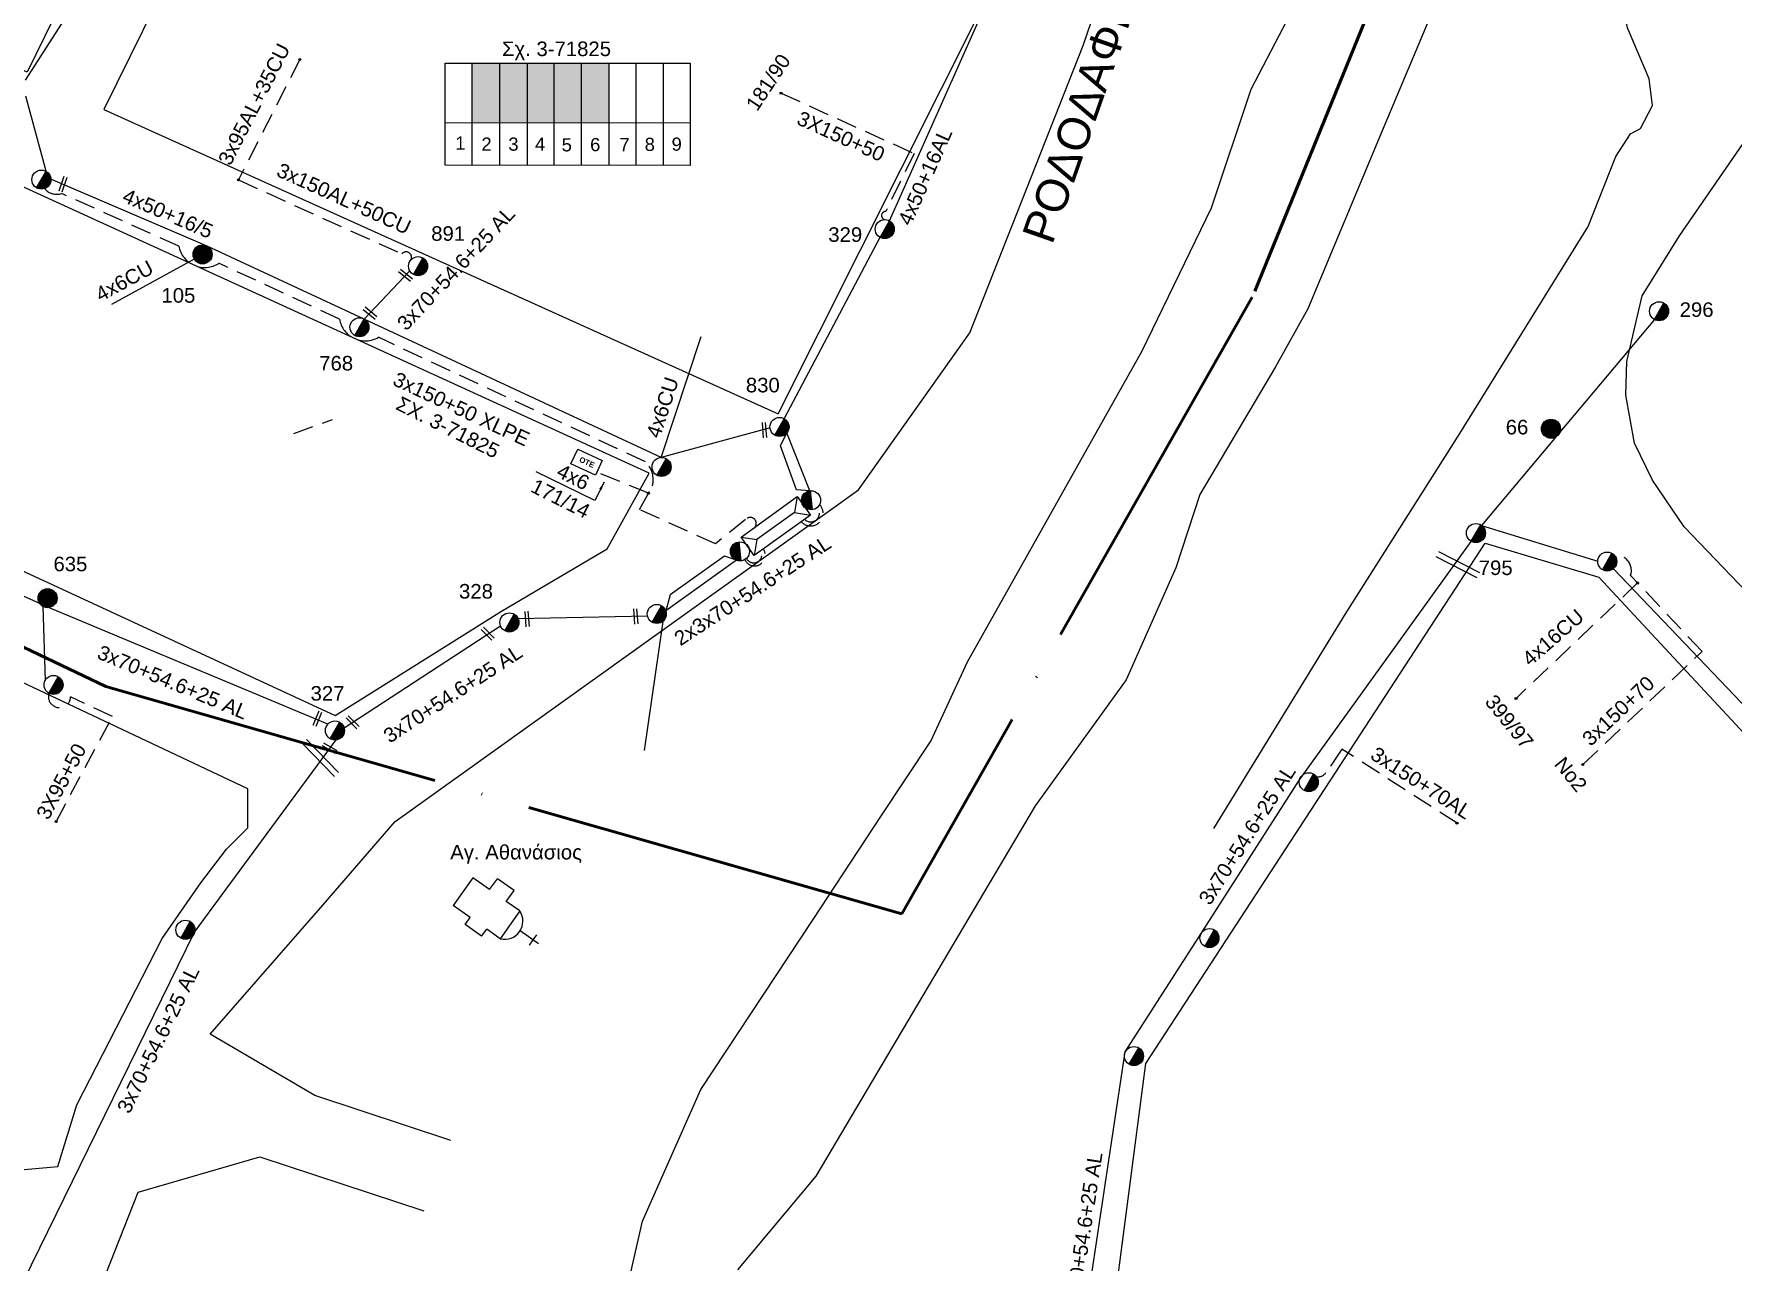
# Model space of a CAD drawing. Header units: millimetres. Extents: x 1020 to 3238, y 796 to 1818.
# Drawn here: x 1928.1 to 2138.2, y 1041.2 to 1193 of the extents above; entities that cross this region are included whole.
import ezdxf
from ezdxf.enums import TextEntityAlignment as Align

# ---------------------------------------------------------------- set-up
doc = ezdxf.new("R2010")
doc.units = ezdxf.units.MM
doc.linetypes.add('ACAD_ISO04W100', pattern=[30, 24, -3, 0, -3])
doc.linetypes.add('DASHED', pattern=[19.05, 12.7, -6.35])
for name, color, linetype, lineweight in [('3x150+50 XLPE', 7, 'SYN_LINE', 30), ('3x150+70', 7, 'Continuous', 30), ('3x150+70AL', 7, 'DASHED', 30), ('3x150AL+50CU', 7, 'Continuous', 30), ('3x70+54.6+25 AL', 7, 'SYN_LINE', 30), ('3X95+50', 7, 'Continuous', 30), ('3x95AL+35CU', 7, 'Continuous', 30), ('4x16CU', 7, 'Continuous', 30), ('4x50', 7, 'Continuous', 30), ('4x50+16_5', 7, 'Continuous', 30), ('4x50+16AL', 7, 'Continuous', 30), ('4x6', 7, 'SYN_LINE', 30), ('4x6CU', 7, 'Continuous', 30), ('Υπόβαθρο ΔΕΗ', 7, 'Continuous', 30)]:
    doc.layers.add(name, color=color, linetype=linetype, lineweight=lineweight)
for name, color, linetype in [('Pillar OTE', 7, 'Continuous'), ('text οδών', 7, 'Continuous'), ('text_kalodion', 7, 'Continuous'), ('Άγνωστα', 7, 'Continuous'), ('Επιγραφές - Σχήματα', 7, 'Continuous'), ('Καλώδια ΧΤ   3x150AL+50CU', 7, 'DASHED'), ('Μηχανική τομή', 7, 'Continuous'), ('Στύλος Ξύλινος', 7, 'Continuous'), ('Στύλος Ξύλινος @ 1', 7, 'Continuous'), ('Στύλος ΦΜ', 7, 'Continuous'), ('Στύλος ΦΜ @ 1', 7, 'Continuous'), ('Συνδέσεις', 7, 'Continuous'), ('Συνεστραμμένα ΧΤ   3x70+54.6+25 AL', 7, 'SYN_LINE'), ('Τομή', 7, 'Continuous'), ('Υποσταθμός εναέριος 2 στύλων', 7, 'Continuous'), ('Υποσταθμός πόλεως', 7, 'Continuous')]:
    doc.layers.add(name, color=color, linetype=linetype)
doc.styles.add('arial', font='arial.ttf')
doc.styles.get("Standard").update_dxf_attribs({"font": 'arial.ttf'})
doc.linetypes.add('PRANES_1r', pattern='A,0.5,[137,SPECLINE.shx,S=1,R=180,X=0,Y=0],0.5', length=1)
doc.linetypes.add('SYN_LINE', pattern='A,0.5,-0.0001,["/\\/\\/\\/",Standard,S=0.1,R=0,X=0,Y=-0.05],-0.25', length=0.7501)
doc.dimstyles.new('ISO-25', dxfattribs={"dimtxt": 2.5, "dimasz": 2.5, "dimexe": 1.25, "dimexo": 0.625, "dimtad": 1, "dimtxsty": 'Standard', "dimcen": 2.5, "dimadec": 0, "dimazin": 0, "dimtfac": 1, "dimtmove": 0, "dimatfit": 3, "dimfxl": 1, "dimarcsym": 0})

# ---------------------------------------------------------------- blocks, each defined once
blk = doc.blocks.new('ΥΠΑΡΧΩΝ ΤΣΙΜΕΝΤΕΝΙΟΣ ΣΤΥΛΟΣ')
at = {"layer": 'Στύλος ΦΜ'}
blk.add_hatch(color=7, dxfattribs=at).paths.add_polyline_path([(-1.29, -2.28, 0.574793), (2.62, 0, 0.268822), (1.3, 2.27)])
at = {"layer": 'Στύλος ΦΜ', "color": 7}
blk.add_line((-1.29, -2.28), (1.3, 2.27), dxfattribs=at)
blk.add_circle((0, 0), 2.62, dxfattribs=at)
at = {"layer": 'Στύλος ΦΜ', "flags": 4}
for tag, p in [('ΑΡΙΘΜΟΣ', (-4.68, 8.05)), ('ΤΥΠΟΣ', (-4.91, 3.03))]:
    blk.add_attdef(tag, p, '', height=4, dxfattribs=at)
blk = doc.blocks.new('ΥΠΑΡΧΩΝ ΞΥΛΙΝΟΣ ΣΤΥΛΟΣ')
at = {"layer": 'Στύλος Ξύλινος'}
h = blk.add_hatch(color=7, dxfattribs=at)
h.paths.add_polyline_path([(-2.62, 0, 0.270008), (-1.29, -2.28), (1.3, 2.27, 0.576266)])
h.paths.add_polyline_path([(-1.29, -2.28, 0.574793), (2.62, 0, 0.268822), (1.3, 2.27)])
at = {"layer": 'Στύλος Ξύλινος', "color": 7}
blk.add_line((-1.29, -2.28), (1.3, 2.27), dxfattribs=at)
blk.add_circle((0, 0), 2.62, dxfattribs=at)
at = {"layer": 'Στύλος Ξύλινος', "flags": 4}
for tag, p in [('ΑΡΙΘΜΟΣ', (-4.91, 8.6)), ('ΤΥΠΟΣ', (-4.85, 3.39))]:
    blk.add_attdef(tag, p, '', height=4, dxfattribs=at)
blk = doc.blocks.new('ΥΠΟΣΤΑΘΜΟΣ ΕΝΑΕΡΙΟΣ ΕΠΙ 2 ΣΤΥΛΩΝ')
at = {"layer": 'Υποσταθμός εναέριος 2 στύλων', "linetype": 'Continuous'}
for points in [[(-11.97, -2.11, 0.574793), (-8.45, -0.07, 0.268822), (-9.64, 1.98)], [(9.68, -2.15, 0.574793), (13.19, -0.1, 0.268822), (12.01, 1.95)]]:
    blk.add_hatch(color=256, dxfattribs=at).paths.add_polyline_path(points)
for p, q in [((-11.97, -2.11), (-9.64, 1.98)), ((9.68, -2.15), (12.01, 1.95))]:
    blk.add_line(p, q, dxfattribs=at)
for centre in [(-10.81, -0.07), (10.84, -0.1)]:
    blk.add_circle(centre, 2.36, dxfattribs=at)
at = {"layer": 'Υποσταθμός πόλεως', "linetype": 'Continuous', "ltscale": 40}
blk.add_lwpolyline([(-8.57, 2.82), (8.57, 2.82), (8.57, -2.82), (-8.57, -2.82)], close=True, dxfattribs=at)
for points in [[(-5.75, 0), (-8.57, 2.82)], [(-8.57, -2.82), (-5.75, 0)], [(-5.75, 0), (5.75, 0)], [(5.75, 0), (8.57, 2.82)], [(8.57, -2.82), (5.75, 0)]]:
    blk.add_lwpolyline(points, dxfattribs=at)
at = {"layer": 'Υποσταθμός εναέριος 2 στύλων', "ltscale": 40, "flags": 1}
for tag, p in [('ΜΕΤΑΣΧΗΜΑΤΙΣΜΟΣ', (14.09, 2.51)), ('ΙΣΧΥΣ', (14.07, -0.28)), ('ΑΡΙΘΜΟΣ', (14.19, -3))]:
    blk.add_attdef(tag, p, '', height=1.8, dxfattribs=at)
blk = doc.blocks.new('ΤΟΜΗ')
at = {"layer": 'Τομή', "ltscale": 40}
for p, q in [((-5.68, 0), (17.06, 0)), ((-5.68, -2.77), (17.06, -2.77))]:
    blk.add_line(p, q, dxfattribs=at)
blk = doc.blocks.new('_ΣΥΝΔΕΣΗ')
at = {"layer": 'Συνδέσεις', "linetype": 'SYN_LINE', "ltscale": 40}
blk.add_hatch(color=256, dxfattribs=at).paths.add_polyline_path([(0.5, -0.01, 1), (-0.5, -0.01, 1)])
at = {"layer": 'Συνδέσεις'}
blk.add_circle((0, -0.01), 0.5, dxfattribs=at)
blk = doc.blocks.new('ΜΗΧΑΝΙΚΗ ΤΟΜΗ')
at = {"layer": 'Μηχανική τομή', "ltscale": 40}
for p, q in [((-1.89, 0.78), (5.68, 0.78)), ((-1.89, -0.78), (5.68, -0.78))]:
    blk.add_line(p, q, dxfattribs=at)
blk = doc.blocks.new('PILLAR ΟΤΕ')
at = {"layer": 'Pillar OTE', "ltscale": 40}
blk.add_lwpolyline([(-3.31, 2.02), (3.39, 2.02), (3.39, -1.99), (-3.31, -1.99)], close=True, dxfattribs=at)
at = {"layer": 'Pillar OTE', "insert": (-1.81, 0.71), "char_height": 1.3575, "width": 109.961, "attachment_point": 1}
blk.add_mtext('{\\fArial|b1|i0|c161|p34;OTE}', dxfattribs=at)

msp = doc.modelspace()

# ---------------------------------------------------------------- hatches: boundary and pattern name
at = {"layer": 'Καλώδια ΧΤ   3x150AL+50CU', "linetype": 'DASHED', "lineweight": -3, "ltscale": 0.2}
h = msp.add_hatch(color=133, dxfattribs=at)
h.dxf.hatch_style = 1
h.paths.add_polyline_path([(1985.7, 1189.42), (1982.26, 1189.42), (1982.26, 1182.06), (1985.7, 1182.05)])
h = msp.add_hatch(color=173, dxfattribs=at)
h.dxf.hatch_style = 1
h.paths.add_polyline_path([(1985.7, 1182.05), (1989.14, 1182.05), (1989.14, 1189.42), (1985.7, 1189.42)])
h = msp.add_hatch(color=1, dxfattribs=at)
h.dxf.hatch_style = 1
h.paths.add_polyline_path([(1992.44, 1189.42), (1989.14, 1189.42), (1989.14, 1182.05), (1992.44, 1182.05)])
h = msp.add_hatch(color=62, dxfattribs=at)
h.dxf.hatch_style = 1
h.paths.add_polyline_path([(1992.44, 1182.05), (1995.82, 1182.04), (1995.82, 1189.42), (1992.44, 1189.42)])
h = msp.add_hatch(color=27, dxfattribs=at)
h.dxf.hatch_style = 1
h.paths.add_polyline_path([(1995.82, 1182.04), (1999.22, 1182.04), (1999.22, 1189.42), (1995.82, 1189.42)])

# ---------------------------------------------------------------- linework, layer by layer
at = {"layer": '3x150+50 XLPE', "color": 173, "linetype": 'DASHED', "lineweight": -3, "ltscale": 0.2}
for points in [[(2020.49, 1185.7), (2036.96, 1178.24), (2033.44, 1171.06, 0.893209), (2033.32, 1170.06, 30.857639)], [(2023, 1132.66, 1.028485), (2025.26, 1134.78, 0.177318)]]:
    msp.add_lwpolyline(points, format="xyb", dxfattribs=at)
at = {"layer": '3x150+50 XLPE', "color": 27, "linetype": 'DASHED', "lineweight": -3, "ltscale": 0.2}
msp.add_lwpolyline([(2016.9, 1131.74, 1.360968), (2016.11, 1132.92), (2012.39, 1129.92), (2003, 1134.16), (2004.58, 1137.1, 0.276682), (2003.72, 1140.07), (1970.68, 1155.49, -0.526043), (1965.86, 1157.73), (1950.95, 1164.64, -0.526941), (1945.97, 1166.77), (1931.5, 1173.27, -0.298996), (1929.37, 1173.89)], format="xyb", dxfattribs=at)
at = {"layer": '3x150+50 XLPE', "color": 133, "linetype": 'DASHED', "lineweight": -3, "ltscale": 0.2}
msp.add_lwpolyline([(2023.41, 1132.96, 0.971107), (2024.98, 1134.42, -0.412689)], format="xyb", dxfattribs=at)
at = {"layer": '3x150+50 XLPE', "color": 1, "linetype": 'DASHED', "lineweight": -3, "ltscale": 0.2}
msp.add_lwpolyline([(2016, 1127.97, 1.088253), (2018.31, 1129.28, 0.177318)], format="xyb", dxfattribs=at)
at = {"layer": '3x150+50 XLPE', "color": 62, "linetype": 'DASHED', "lineweight": -3, "ltscale": 0.2}
msp.add_lwpolyline([(2016.21, 1128.13, 1.016879), (2018, 1129.06, -0.412689)], format="xyb", dxfattribs=at)
at = {"layer": '3x150+70', "color": 85, "linetype": 'DASHED', "lineweight": -3, "ltscale": 0.2}
msp.add_lwpolyline([(2119.7, 1102.6), (2134.45, 1116.61), (2125.61, 1126, 0.539863), (2123.57, 1128.55, -228.503494)], format="xyb", dxfattribs=at)
at = {"layer": '3x150+70AL', "color": 1, "linetype": 'DASHED', "lineweight": -3, "ltscale": 0.2}
msp.add_lwpolyline([(2104.13, 1095.35), (2089.89, 1104.52), (2087.92, 1101.61, -0.291112), (2086.75, 1101.1, -8.63964)], format="xyb", dxfattribs=at)
at = {"layer": '3x150AL+50CU', "color": 133, "linetype": 'DASHED', "lineweight": -3, "ltscale": 0.2}
msp.add_lwpolyline([(1953.36, 1174.96), (1973.58, 1165.8, -0.906114), (1974.71, 1165.08, 25.82858)], format="xyb", dxfattribs=at)
at = {"layer": '3x70+54.6+25 AL', "color": 133, "linetype": 'SYN_LINE', "lineweight": -3, "ltscale": 20}
msp.add_lwpolyline([(1927.01, 1187.33), (1936.37, 1201.92), (1953.16, 1235.35), (1969.19, 1253.78)], dxfattribs=at)
at = {"layer": '3x70+54.6+25 AL', "color": 133, "linetype": 'SYN_LINE', "lineweight": -3, "ltscale": 10}
msp.add_lwpolyline([(1929.56, 1176.03), (1927.06, 1185.32)], dxfattribs=at)
at = {"layer": '3x70+54.6+25 AL', "color": 133, "linetype": 'SYN_LINE', "lineweight": -3, "ltscale": 7}
for points in [[(1968.92, 1157.75), (1974.55, 1163.73)], [(2024.07, 1136.47), (2022.39, 1136.59), (2020.41, 1142.07), (2021.22, 1143.66)]]:
    msp.add_lwpolyline(points, dxfattribs=at)
at = {"layer": '3x70+54.6+25 AL', "color": 62, "linetype": 'SYN_LINE', "lineweight": -3, "ltscale": 20}
for points in [[(1964.41, 1107.6), (1929.87, 1122.03), (1901.73, 1134.79), (1872.39, 1148.75), (1846.99, 1160.83)], [(2003.97, 1120.99), (1987.98, 1120.62)], [(1985.79, 1119.75), (1966.44, 1107.09)]]:
    msp.add_lwpolyline(points, dxfattribs=at)
at = {"layer": '3x70+54.6+25 AL', "color": 85, "linetype": 'SYN_LINE', "lineweight": -3, "ltscale": 20}
for points in [[(2128.55, 1157.68), (2116.86, 1143.75), (2107.18, 1132.2), (2121.55, 1127.78)], [(2196.83, 1048.52), (2173.28, 1073.75), (2150.7, 1098.32), (2123.48, 1126.83)]]:
    msp.add_lwpolyline(points, dxfattribs=at)
at = {"layer": '3x70+54.6+25 AL', "color": 173, "linetype": 'SYN_LINE', "lineweight": -3, "ltscale": 10}
msp.add_lwpolyline([(2024.07, 1136.47), (2021.22, 1143.66)], dxfattribs=at)
at = {"layer": '3x70+54.6+25 AL', "color": 62, "linetype": 'SYN_LINE', "lineweight": -3, "ltscale": 10}
for points in [[(2014.97, 1127.9), (2013.5, 1128.4), (2006.76, 1123.62), (2006.23, 1121.63)], [(1929.16, 1122.18), (1929.44, 1113)]]:
    msp.add_lwpolyline(points, dxfattribs=at)
at = {"layer": '3x70+54.6+25 AL', "color": 1, "linetype": 'SYN_LINE', "lineweight": -3, "ltscale": 20}
msp.add_lwpolyline([(2054.09, 999.76), (2058.48, 1036.6), (2063.09, 1067.03), (2072.46, 1081.68), (2084.64, 1100.71), (2105.9, 1130.23)], dxfattribs=at)
at = {"layer": '3x70+54.6+25 AL', "color": 1, "linetype": 'SYN_LINE', "lineweight": -3, "ltscale": 10}
msp.add_lwpolyline([(2014.97, 1127.9), (2006.23, 1121.63)], dxfattribs=at)
at = {"layer": '3x70+54.6+25 AL', "color": 6, "linetype": 'SYN_LINE', "lineweight": -3, "ltscale": 20}
msp.add_lwpolyline([(1915.13, 990.58), (1926.77, 1038.66), (1947.93, 1081.87), (1965.45, 1105.65)], dxfattribs=at)
at = {"layer": '3X95+50', "color": 62, "linetype": 'DASHED', "lineweight": -3, "ltscale": 0.2}
msp.add_lwpolyline([(1930.8, 1095.53), (1937.76, 1108.55), (1932.59, 1110.99, -1.146836), (1929.9, 1111.43, 11.248431)], format="xyb", dxfattribs=at)
at = {"layer": '3x95AL+35CU', "color": 133, "linetype": 'DASHED', "lineweight": -3, "ltscale": 0.2}
msp.add_lwpolyline([(1960.96, 1189.87), (1953.36, 1174.96)], dxfattribs=at)
at = {"layer": '4x16CU', "color": 85, "linetype": 'DASHED', "lineweight": -3, "ltscale": 0.2}
msp.add_lwpolyline([(2126.47, 1125.09), (2111.52, 1110.87)], dxfattribs=at)
at = {"layer": '4x50', "color": 1, "linetype": 'SYN_LINE', "lineweight": -3, "ltscale": 20}
msp.add_lwpolyline([(2005.85, 1120.32), (2003.57, 1104.34)], dxfattribs=at)
at = {"layer": '4x50+16_5', "color": 133, "lineweight": -3, "ltscale": 0.2}
msp.add_lwpolyline([(2019.13, 1144.27), (2005.68, 1140.61), (1968.92, 1157.75), (1949.5, 1166.77), (1930.15, 1175.07)], dxfattribs=at)
at = {"layer": '4x50+16AL', "color": 173, "lineweight": -3, "ltscale": 0.2}
for points in [[(2033.9, 1169.9), (2045.76, 1196.47), (2048.8, 1218.75)], [(2020.88, 1145.41), (2032.74, 1167.86)]]:
    msp.add_lwpolyline(points, dxfattribs=at)
at = {"layer": '4x6', "color": 27, "linetype": 'DASHED', "lineweight": -3, "ltscale": 0.2}
msp.add_lwpolyline([(2004.09, 1136.18), (1997.74, 1138.77)], dxfattribs=at)
at = {"layer": '4x6CU', "color": 133, "linetype": 'SYN_LINE', "lineweight": -3, "ltscale": 10}
msp.add_lwpolyline([(1947.89, 1165.16), (1937.63, 1159.53)], dxfattribs=at)
at = {"layer": '4x6CU', "color": 133, "linetype": 'SYN_LINE', "lineweight": -3, "ltscale": 15}
msp.add_lwpolyline([(2005.68, 1140.61), (2010.59, 1155.58)], dxfattribs=at)
at = {"layer": 'Pillar OTE', "lineweight": -3, "ltscale": 40}
for points in [[(1978.93, 1176.78), (1978.93, 1189.42), (2009.26, 1189.42), (2009.26, 1176.75), (1978.93, 1176.78)], [(1982.26, 1176.78), (1982.26, 1189.42)], [(1985.7, 1176.77), (1985.7, 1189.42)], [(1989.14, 1176.77), (1989.14, 1189.42)], [(1992.44, 1176.76), (1992.44, 1189.42)], [(1995.82, 1176.76), (1995.82, 1189.42)], [(1999.22, 1176.76), (1999.22, 1189.42)], [(2002.56, 1176.75), (2002.56, 1189.42)], [(2005.94, 1176.75), (2005.94, 1189.42)], [(1978.93, 1182.06), (2009.26, 1182.03)]]:
    msp.add_lwpolyline(points, dxfattribs=at)
at = {"layer": 'Συνεστραμμένα ΧΤ   3x70+54.6+25 AL', "color": 0, "linetype": 'DASHED', "lineweight": -3, "ltscale": 0.2}
msp.add_lwpolyline([(1960.19, 1143.56), (1964.99, 1145.3)], dxfattribs=at)
at = {"layer": 'Υπόβαθρο ΔΕΗ', "color": 1, "linetype": 'ACAD_ISO04W100', "lineweight": 50, "ltscale": 2}
msp.add_lwpolyline([(2897.66, 1801.46), (2899.37, 1753.84), (2811.49, 1635.31), (2792.55, 1614.57), (2757.37, 1549.51), (2665.72, 1495.01), (2560.71, 1451.54), (2481.37, 1390.44), (2388.44, 1347.03), (2262.24, 1330.19), (2197.17, 1327.65), (2179.45, 1318.84), (2139.09, 1283.92), (2119.89, 1261.32), (2078.79, 1160.44), (2035.44, 1084.11), (1936.96, 1112.27), (1734.05, 1208.64), (1538.56, 1301.42), (1499.15, 1214.88), (1220.66, 1365.27), (1101.95, 1134.49), (1047.96, 1156.8)], dxfattribs=at)
at = {"layer": 'Υπόβαθρο ΔΕΗ', "color": 7, "lineweight": -3}
for points in [[(1979.63, 1056.06), (1962.82, 1061.66), (1949.85, 1069.23), (1963.78, 1085.21), (1972.74, 1095.56), (2001.6, 1116.23), (2030.07, 1136.62), (2043.84, 1156.03), (2057.89, 1191.59), (2066.41, 1216.58), (2087.92, 1263.73), (2093.91, 1276.75), (2099.31, 1285.12), (2114.52, 1303.97), (2130.51, 1315.95), (2137.41, 1319.72), (2151.35, 1326.62), (2166.65, 1333.64), (2184.96, 1340.56)], [(2074.03, 1094.69), (2090.4, 1121.4), (2104.48, 1143.57), (2120.35, 1169.18), (2123.8, 1177.87), (2125.61, 1180.66), (2126.84, 1181.32), (2128.3, 1184.18), (2127.9, 1187.46), (2125.21, 1193.8), (2124.02, 1199.68), (2123.49, 1205.58), (2123.8, 1209.23), (2127.06, 1217.09), (2139.59, 1246.79)], [(1997.47, 1135.27), (1990.19, 1138.85)], [(1982.35, 1088.58), (1979.94, 1085.15)], [(1984.42, 1087.12), (1982.35, 1088.58)], [(1984.42, 1087.12), (1985.39, 1088.48)], [(1987.46, 1087.03), (1985.39, 1088.48)], [(1986.49, 1085.67), (1987.46, 1087.03)], [(1982.01, 1083.69), (1979.94, 1085.15)], [(1988.17, 1084.48), (1985.76, 1081.05)], [(1988.17, 1084.48), (1986.49, 1085.67)], [(1981.39, 1082.82), (1982.01, 1083.69)], [(1983.45, 1081.37), (1981.39, 1082.82)], [(1983.45, 1081.37), (1984.07, 1082.24)], [(1985.76, 1081.05), (1984.07, 1082.24)], [(1990.49, 1080.41), (1988.2, 1082.02)], [(1989.79, 1080.9), (1989.34, 1080.27)], [(1990.23, 1081.54), (1989.79, 1080.9)], [(1830.35, 807.46), (1812.68, 893.22), (1820.44, 894.94), (1829.03, 894.6), (1844.27, 897.56), (1870.79, 909.78), (1886.43, 925.62), (1905.7, 960.33), (1940.93, 1049.68), (1956, 1054.04), (1976.31, 1047.36)]]:
    msp.add_lwpolyline(points, dxfattribs=at)
at = {"layer": 'Υπόβαθρο ΔΕΗ', "linetype": 'PRANES_1r', "lineweight": -3, "ltscale": 0.2}
for points in [[(1998.9, 1026.52), (2003.34, 1046.1), (2010.55, 1062.37), (2016.75, 1071.76), (2024.46, 1083.43), (2032.86, 1096.17), (2039.03, 1105.51), (2043.56, 1115.3), (2054.05, 1133.97), (2065.15, 1153.71), (2073.77, 1171.5), (2078.66, 1186.18), (2086.54, 1201.35), (2091.17, 1210.28), (2096.9, 1220.21), (2099.2, 1225.94), (2103.86, 1236.97), (2113.02, 1260.68), (2120.86, 1274.28), (2129.62, 1282.81), (2144.93, 1297.97)], [(2142.07, 1281.24), (2135.46, 1272.52), (2129.2, 1261.55), (2121.68, 1246.78), (2119.16, 1241.84), (2114.17, 1225.24), (2105.05, 1205.31), (2094.89, 1181.04), (2085.66, 1158.99), (2081.68, 1151.84), (2072.32, 1136.03), (2069.35, 1126.94), (2063.21, 1113.08), (2051.92, 1097.51), (2024.79, 1051.68), (2015.09, 1040.05)]]:
    msp.add_lwpolyline(points, dxfattribs=at)
at = {"layer": 'Υπόβαθρο ΔΕΗ', "color": 7, "lineweight": -3}
for points in [[(1897.57, 1277.2), (1957.35, 1249.71), (1935.93, 1206.09), (1927.2, 1188.31), (1866.37, 1216.24)], [(1771.13, 1245.26), (1752.16, 1207.96), (1827.25, 1172.6), (1965.33, 1108.68), (1985.92, 1121.6), (1998.97, 1129.29), (2004.17, 1138.65)], [(1967.19, 1245.49), (1936.72, 1183.68), (2020.13, 1146.01), (2045.4, 1196.37), (2046.78, 1210.21)], [(2163.08, 1213.67), (2243.65, 1154.32), (2292.86, 1107.64), (2207.14, 1054.67), (2145.77, 1117.9), (2132.24, 1132.02), (2128.33, 1137.8), (2126.11, 1142.39), (2125.03, 1148.31), (2125.15, 1152.47), (2127.03, 1160.61), (2131.67, 1168.04)], [(1747.13, 1197.53), (1727.96, 1160.89), (1888.12, 1070.56), (1921.33, 1052.01), (1930.99, 1052.86), (1933.38, 1060.47), (1943.91, 1081.09), (1948.7, 1087.96), (1951.87, 1092.15), (1954.52, 1094.79), (1954.52, 1099.58)], [(2056.87, 998.59), (2065.64, 1065.62), (2107.61, 1130.01), (2121.67, 1125.79), (2194.84, 1047.1), (2086.18, 979.99)]]:
    msp.add_lwpolyline(points, close=True, dxfattribs=at)
msp.add_arc((1986.31, 1083.22), 2.24, 255.6922, 34.0183, dxfattribs=at)

# ---------------------------------------------------------------- block references
at = {"layer": 'Pillar OTE', "xscale": 0.5, "yscale": 0.5, "zscale": 0.5, "rotation": 335.0000000000001}
msp.add_blockref('PILLAR ΟΤΕ', (1996.41, 1140.03), dxfattribs=at)
at = {"layer": 'Μηχανική τομή', "lineweight": -3}
for p, xscale, yscale, zscale, rotation in [((1931.78, 1174.86), 0.2499999999999677, 0.2499999999999677, 0.2499999999999677, 251.2307185328083), ((1973.67, 1163.47), 0.2499999999999676, 0.2499999999999676, 0.2499999999999676, 321.1939094745393), ((1969.27, 1158.79), 0.2499999999999676, 0.2499999999999676, 0.2499999999999676, 321.1939094745393), ((2018.37, 1144.47), 0.2499999999999677, 0.2499999999999677, 0.2499999999999677, 274.4427790955155), ((1989.01, 1121.09), 0.2499999999999677, 0.2499999999999677, 0.2499999999999677, 274.4427790955155), ((2002.45, 1121.41), 0.2499999999999677, 0.2499999999999677, 0.2499999999999677, 274.4427790955155), ((1983.86, 1119.12), 0.2499999999999677, 0.2499999999999677, 0.2499999999999677, 315.1075475728991), ((1963.29, 1108.69), 0.2499999999999677, 0.2499999999999677, 0.2499999999999677, 247.5537737864519), ((1967.15, 1108.18), 0.2499999999999677, 0.2499999999999677, 0.2499999999999677, 315.1075475728991), ((1964.21, 1104.89), 0.2499999999999677, 0.2499999999999677, 0.2499999999999677, 329.7656782256172)]:
    msp.add_blockref('ΜΗΧΑΝΙΚΗ ΤΟΜΗ', p, dxfattribs=dict(at, xscale=xscale, yscale=yscale, zscale=zscale, rotation=rotation))
at = {"layer": 'Στύλος Ξύλινος @ 1', "lineweight": -3, "ltscale": 40}
ref = msp.add_blockref('ΥΠΑΡΧΩΝ ΞΥΛΙΝΟΣ ΣΤΥΛΟΣ', (1948.92, 1165.75), dxfattribs=dict(at, xscale=0.4499999999996234, yscale=0.4499999999996234, zscale=0.4499999999996234))
ref.add_attrib('ΤΥΠΟΣ', '105', (1943.83, 1159.77), dxfattribs={"layer": 'Στύλος Ξύλινος', "height": 1.8, "flags": 4})
ref = msp.add_blockref('ΥΠΑΡΧΩΝ ΞΥΛΙΝΟΣ ΣΤΥΛΟΣ', (2115.76, 1144.17), dxfattribs=dict(at, xscale=0.449999999999821, yscale=0.449999999999821, zscale=0.449999999999821))
ref.add_attrib('ΤΥΠΟΣ', '66', (2110.16, 1143.47), dxfattribs={"layer": 'Στύλος Ξύλινος', "height": 1.8, "flags": 4})
ref = msp.add_blockref('ΥΠΑΡΧΩΝ ΞΥΛΙΝΟΣ ΣΤΥΛΟΣ', (1929.74, 1123.2), dxfattribs=dict(at, xscale=0.4499999999996234, yscale=0.4499999999996234, zscale=0.4499999999996234))
ref.add_attrib('ΤΥΠΟΣ', '635', (1930.47, 1126.53), dxfattribs={"layer": 'Στύλος Ξύλινος', "height": 1.8, "flags": 4})
at = {"layer": 'Στύλος ΦΜ @ 1', "lineweight": -3, "ltscale": 40}
ref = msp.add_blockref('ΥΠΑΡΧΩΝ ΤΣΙΜΕΝΤΕΝΙΟΣ ΣΤΥΛΟΣ', (1928.97, 1175), dxfattribs=dict(at, xscale=0.4499999999999739, yscale=0.4499999999999739, zscale=0.4499999999999739))
ref.add_attrib('ΤΥΠΟΣ', '769', (1921.78, 1172.54), dxfattribs={"layer": 'Στύλος ΦΜ', "height": 1.8, "flags": 4})
ref = msp.add_blockref('ΥΠΑΡΧΩΝ ΤΣΙΜΕΝΤΕΝΙΟΣ ΣΤΥΛΟΣ', (1975.58, 1164.29), dxfattribs=dict(at, xscale=0.449999999999978, yscale=0.449999999999978, zscale=0.449999999999978))
ref.add_attrib('ΤΥΠΟΣ', '891', (1977.21, 1167.43), dxfattribs={"layer": 'Στύλος ΦΜ', "height": 1.8, "flags": 4})
ref = msp.add_blockref('ΥΠΑΡΧΩΝ ΤΣΙΜΕΝΤΕΝΙΟΣ ΣΤΥΛΟΣ', (2033.32, 1168.88), dxfattribs=dict(at, xscale=0.4499999999999482, yscale=0.4499999999999482, zscale=0.4499999999999482))
ref.add_attrib('ΤΥΠΟΣ', '329', (2026.34, 1167.3), dxfattribs={"layer": 'Στύλος ΦΜ', "height": 1.8, "flags": 4})
ref = msp.add_blockref('ΥΠΑΡΧΩΝ ΤΣΙΜΕΝΤΕΝΙΟΣ ΣΤΥΛΟΣ', (2129.13, 1158.71), dxfattribs=dict(at, xscale=0.4499999999999687, yscale=0.4499999999999687, zscale=0.4499999999999687))
ref.add_attrib('ΤΥΠΟΣ', '296', (2131.68, 1158.01), dxfattribs={"layer": 'Στύλος ΦΜ', "height": 1.8, "rotation": 360, "flags": 4})
ref = msp.add_blockref('ΥΠΑΡΧΩΝ ΤΣΙΜΕΝΤΕΝΙΟΣ ΣΤΥΛΟΣ', (1968.33, 1156.73), dxfattribs=dict(at, xscale=0.449999999999978, yscale=0.449999999999978, zscale=0.449999999999978))
ref.add_attrib('ΤΥΠΟΣ', '768', (1963.35, 1151.38), dxfattribs={"layer": 'Στύλος ΦΜ', "height": 1.8, "flags": 4})
ref = msp.add_blockref('ΥΠΑΡΧΩΝ ΤΣΙΜΕΝΤΕΝΙΟΣ ΣΤΥΛΟΣ', (2020.3, 1144.39), dxfattribs=dict(at, xscale=0.4499999999999482, yscale=0.4499999999999482, zscale=0.4499999999999482))
ref.add_attrib('ΤΥΠΟΣ', '830', (2016.14, 1148.67), dxfattribs={"layer": 'Στύλος ΦΜ', "height": 1.8, "flags": 4})
for p, xscale, yscale, zscale in [((2005.71, 1139.44), 0.449999999999938, 0.449999999999938, 0.449999999999938), ((2122.72, 1127.73), 0.4499999999998616, 0.4499999999998616, 0.4499999999998616), ((2005.12, 1121.24), 0.4499999999999381, 0.4499999999999381, 0.4499999999999381), ((1930.48, 1112.46), 0.4500000000000842, 0.4500000000000842, 0.4500000000000842), ((2085.79, 1100.42), 0.4499999999998616, 0.4499999999998616, 0.4499999999998616), ((1946.79, 1082.16), 0.4500000000000842, 0.4500000000000842, 0.4500000000000842), ((2073.5, 1081.13), 0.4499999999998616, 0.4499999999998616, 0.4499999999998616), ((2064.16, 1066.53), 0.4499999999998616, 0.4499999999998616, 0.4499999999998616)]:
    msp.add_blockref('ΥΠΑΡΧΩΝ ΤΣΙΜΕΝΤΕΝΙΟΣ ΣΤΥΛΟΣ', p, dxfattribs=dict(at, xscale=xscale, yscale=yscale, zscale=zscale))
ref = msp.add_blockref('ΥΠΑΡΧΩΝ ΤΣΙΜΕΝΤΕΝΙΟΣ ΣΤΥΛΟΣ', (2106.48, 1131.26), dxfattribs=dict(at, xscale=0.4499999999999573, yscale=0.4499999999999573, zscale=0.4499999999999573))
ref.add_attrib('ΤΥΠΟΣ', '795', (2106.82, 1126.06), dxfattribs={"layer": 'Στύλος ΦΜ', "height": 1.8, "rotation": 360, "flags": 4})
ref = msp.add_blockref('ΥΠΑΡΧΩΝ ΤΣΙΜΕΝΤΕΝΙΟΣ ΣΤΥΛΟΣ', (1986.88, 1120.2), dxfattribs=dict(at, xscale=0.449999999999938, yscale=0.449999999999938, zscale=0.449999999999938))
ref.add_attrib('ΤΥΠΟΣ', '328', (1980.65, 1123.15), dxfattribs={"layer": 'Στύλος ΦΜ', "height": 1.8, "flags": 4})
ref = msp.add_blockref('ΥΠΑΡΧΩΝ ΤΣΙΜΕΝΤΕΝΙΟΣ ΣΤΥΛΟΣ', (1965.3, 1106.82), dxfattribs=dict(at, xscale=0.449999999999929, yscale=0.449999999999929, zscale=0.449999999999929))
ref.add_attrib('ΤΥΠΟΣ', '327', (1962.28, 1110.52), dxfattribs={"layer": 'Στύλος ΦΜ', "height": 1.8, "flags": 4})
at = {"layer": 'Συνδέσεις', "lineweight": -3, "xscale": 0.25, "yscale": 0.25, "zscale": 0.25}
for p in [(1960.96, 1189.87), (2020.49, 1185.7), (1953.36, 1174.97), (2004.09, 1136.18), (2126.47, 1125.08), (2111.43, 1110.79), (2119.7, 1102.6), (1930.8, 1095.54), (2104.13, 1095.35)]:
    msp.add_blockref('_ΣΥΝΔΕΣΗ', p, dxfattribs=at)
at = {"layer": 'Τομή', "lineweight": -3}
for p, xscale, yscale, zscale, rotation in [((2105.36, 1126.37), 0.2499999999999994, 0.2499999999999994, 0.2499999999999994, 152.9191874579114), ((1962.76, 1104.67), 0.2499999999999995, 0.2499999999999995, 0.2499999999999995, 314.0860143601191)]:
    msp.add_blockref('ΤΟΜΗ', p, dxfattribs=dict(at, xscale=xscale, yscale=yscale, zscale=zscale, rotation=rotation))
at = {"layer": 'Υποσταθμός εναέριος 2 στύλων', "lineweight": -3, "xscale": 0.4999999999998731, "yscale": 0.4999999999998731, "zscale": 0.4999999999998731, "rotation": 215.7813237922738}
msp.add_blockref('ΥΠΟΣΤΑΘΜΟΣ ΕΝΑΕΡΙΟΣ ΕΠΙ 2 ΣΤΥΛΩΝ', (2019.84, 1132.12), dxfattribs=at)

# ---------------------------------------------------------------- texts
at = {"lineweight": -3, "ltscale": 30, "char_height": 1.63, "width": 11.2573, "attachment_point": 1}
for s, insert in [('1', (1980.18, 1180.34)), ('2', (1983.42, 1180.21)), ('3', (1986.75, 1180.21)), ('4', (1990.05, 1180.21)), ('5', (1993.35, 1180.12)), ('6', (1996.87, 1180.15)), ('7', (2000.5, 1180.15)), ('8', (2003.62, 1180.18)), ('9', (2006.95, 1180.21))]:
    msp.add_mtext(s, dxfattribs=dict(at, insert=insert))
at = {"layer": 'text οδών', "lineweight": -3, "ltscale": 40, "insert": (2050.25, 1168.15), "char_height": 2, "width": 13.6816, "attachment_point": 1, "rotation": 70.7244}
msp.add_mtext('{\\H2x;ΡΟΔΟΔΑΦΝΗΣ\\fMS Shell Dlg|b0|i0|c0|p0;\\H0.35416x;\\P} ', dxfattribs=at)
at = {"layer": 'text_kalodion', "linetype": 'Continuous', "lineweight": -3, "ltscale": 0.2}
for s, rotation, p in [('3x95AL+35CU', 62.9707, (1955.29, 1184.34)), ('3X150+50', 335.6362, (2027.91, 1180.37)), ('4x50+16AL', 65.9534, (2038.31, 1175.38)), ('3x150AL+50CU', 335.6295, (1966.41, 1172.65)), ('4x50+16/5', 336.7879, (1944.63, 1170.81)), ('3x70+54.6+25 AL', 46.7511, (1980.27, 1164.03)), ('4x6CU', 28.7291, (1939.24, 1162.47)), ('3x150+50 XLPE', 334.9707, (1980.95, 1146.61)), ('4x6CU', 71.8278, (2005.82, 1146.81)), ('2x3x70+54.6+25 AL', 33.2208, (2016.96, 1124.14)), ('4x16CU', 41.1269, (2116.01, 1118.34)), ('3x70+54.6+25 AL', 337.318, (1945.23, 1112.8)), ('3x70+54.6+25 AL', 33.2208, (1979.88, 1111.37)), ('3x150+70', 43.5187, (2124.08, 1109.25)), ('3X95+50', 61.8484, (1931.43, 1100.52)), ('3x150+70AL', 327.2296, (2099.72, 1100.33)), ('3x70+54.6+25 AL', 57.3837, (2078.16, 1093.91)), ('3x70+54.6+25 AL', 63.9144, (1943.43, 1068.58)), ('3x70+54.6+25 AL', 81.3909, (2057.91, 1044.81))]:
    msp.add_text(s, height=1.8, rotation=rotation, dxfattribs=at).set_placement(p, align=Align.MIDDLE_CENTER)
at = {"layer": 'Άγνωστα', "color": 7, "lineweight": -3, "insert": (1985.96, 1192.09), "char_height": 1.8, "width": 4.551914400963142e-14, "attachment_point": 1}
msp.add_mtext('Σχ. 3-71825', dxfattribs=at)
at = {"layer": 'Άγνωστα', "color": 7, "lineweight": -3, "char_height": 1.8, "width": 4.551914400963141e-14, "attachment_point": 1, "rotation": 309.1043}
for s, insert in [('399/97', (2108.88, 1111.46)), ('No2', (2117.46, 1103.75))]:
    msp.add_mtext(s, dxfattribs=dict(at, insert=insert))
at = {"layer": 'Υπόβαθρο ΔΕΗ', "lineweight": -3, "style": 'arial'}
msp.add_text('4x6', height=1.8, rotation=333.3522, dxfattribs=at).set_placement((1994.78, 1138.21), align=Align.MIDDLE_CENTER)
at = {"layer": 'Υπόβαθρο ΔΕΗ', "lineweight": -3, "char_height": 1.8, "attachment_point": 1, "style": 'arial'}
for s, insert, width, rotation in [('181/90', (2016.03, 1184.34), 9.1232, 56.547), ('ΣΧ. 3-71825', (1973.48, 1148.26), 15.2817, 333.3522), ('171/14', (1990.18, 1138.05), 9.1232, 333.3522)]:
    msp.add_mtext(s, dxfattribs=dict(at, insert=insert, width=width, rotation=rotation))
at = {"layer": 'Υπόβαθρο ΔΕΗ', "color": 7, "lineweight": -3, "insert": (1979.56, 1092.66), "char_height": 1.8, "width": 4.551914400963142e-14, "attachment_point": 1}
msp.add_mtext('Αγ. Αθανάσιος', dxfattribs=at)

# ---------------------------------------------------------------- leaders
at = {"layer": 'Επιγραφές - Σχήματα', "ltscale": 40}
msp.add_leader([(1998.59, 1137.56), (1997.47, 1135.27)], dimstyle='ISO-25', override={"dimasz": 1, "dimtad": 0}, dxfattribs=at)

doc.saveas('drawing.dxf')
